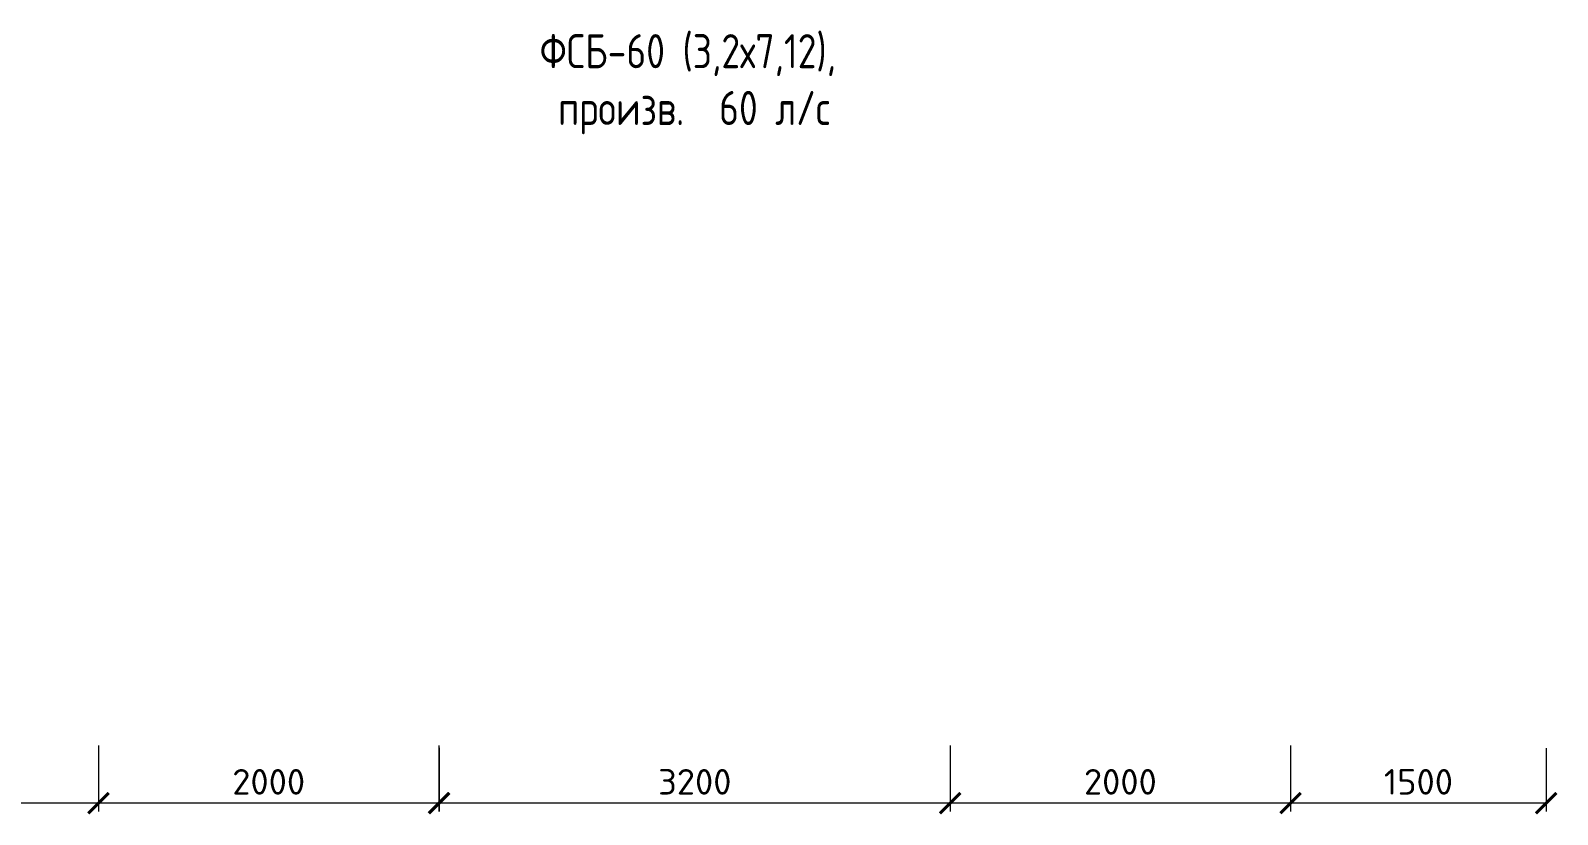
# Model space of a CAD drawing. Header units: millimetres. Extents: x 313506 to 417817, y -39276 to 9875.
# Drawn here: x 336869 to 345835, y -39276 to -34676 of the extents above; entities that cross this region are included whole.
import ezdxf

# ---------------------------------------------------------------- set-up
doc = ezdxf.new("R2010")
doc.units = ezdxf.units.MM
doc.styles.add('ARTEM Arial', font='simplex.shx')
doc.styles.add('ARTEM GOST', font='GOST_A.TTF')
doc.dimstyles.new('ARTEM', dxfattribs={"dimtxt": 70, "dimasz": 50, "dimexe": 35, "dimexo": 15, "dimgap": 10, "dimtad": 1, "dimdec": 0, "dimtxsty": 'ARTEM Arial', "dimcen": 2.5, "dimclrd": 7, "dimclre": 7, "dimclrt": 7, "dimadec": 0, "dimazin": 0, "dimtfac": 1, "dimtdec": 0, "dimtmove": 0, "dimatfit": 3, "dimfxl": 1, "dimlwd": 15, "dimlwe": 15, "dimarcsym": 0})

# ---------------------------------------------------------------- blocks, each defined once
blk = doc.blocks.new('_ArchTick')
at = {"color": 0, "linetype": 'ByBlock', "const_width": 0.15}
blk.add_lwpolyline([(-0.5, -0.5), (0.5, 0.5)], dxfattribs=at)
blk = doc.blocks.new('*D346')
at = {"color": 7, "lineweight": 15, "transparency": 16777216}
for p, q in [((329267.8, -38872), (329267.8, -39259.3)), ((337268.1, -38872), (337268.1, -39259.3)), ((337268.1, -39209.3), (329267.8, -39209.3))]:
    blk.add_line(p, q, dxfattribs=at)
at = {"layer": 'Defpoints', "color": 0, "lineweight": 20, "transparency": 16777216}
for p in [(329267.8, -38857), (337268.1, -38857), (329267.8, -39209.3)]:
    blk.add_point(p, dxfattribs=at)
at = {"color": 7, "lineweight": 15, "transparency": 16777216, "xscale": 120, "yscale": 120, "zscale": 120, "rotation": 180}
blk.add_blockref('_ArchTick', (329267.8, -39209.3), dxfattribs=at)
at = {"color": 7, "lineweight": 15, "transparency": 16777216, "xscale": 120, "yscale": 120, "zscale": 120}
blk.add_blockref('_ArchTick', (337268.1, -39209.3), dxfattribs=at)
at = {"color": 7, "lineweight": 20, "transparency": 16777216, "insert": (333268, -39084.3), "char_height": 150, "attachment_point": 5, "style": 'ARTEM Arial'}
blk.add_mtext('8000', dxfattribs=at)
blk = doc.blocks.new('*D349')
at = {"color": 7, "lineweight": 15, "transparency": 16777216}
for p, q in [((339269.1, -38884.2), (339269.1, -39259.3)), ((342269.1, -38872), (342269.1, -39259.3)), ((342269.1, -39209.3), (339269.1, -39209.3))]:
    blk.add_line(p, q, dxfattribs=at)
at = {"layer": 'Defpoints', "color": 0, "lineweight": 20, "transparency": 16777216}
for p in [(339269.1, -38869.2), (342269.1, -38857), (339269.1, -39209.3)]:
    blk.add_point(p, dxfattribs=at)
at = {"color": 7, "lineweight": 15, "transparency": 16777216, "xscale": 120, "yscale": 120, "zscale": 120, "rotation": 180}
blk.add_blockref('_ArchTick', (339269.1, -39209.3), dxfattribs=at)
at = {"color": 7, "lineweight": 15, "transparency": 16777216, "xscale": 120, "yscale": 120, "zscale": 120}
blk.add_blockref('_ArchTick', (342269.1, -39209.3), dxfattribs=at)
at = {"color": 7, "lineweight": 20, "transparency": 16777216, "insert": (340769.1, -39084.3), "char_height": 150, "attachment_point": 5, "style": 'ARTEM Arial'}
blk.add_mtext('3200', dxfattribs=at)
blk = doc.blocks.new('*D350')
at = {"color": 7, "lineweight": 15, "transparency": 16777216}
for p, q in [((342268.1, -38887), (342268.1, -39259.3)), ((344268.1, -38872), (344268.1, -39259.3)), ((344268.1, -39209.3), (342268.1, -39209.3))]:
    blk.add_line(p, q, dxfattribs=at)
at = {"layer": 'Defpoints', "color": 0, "lineweight": 20, "transparency": 16777216}
for p in [(342268.1, -38872), (344268.1, -38857), (342268.1, -39209.3)]:
    blk.add_point(p, dxfattribs=at)
at = {"color": 7, "lineweight": 15, "transparency": 16777216, "xscale": 120, "yscale": 120, "zscale": 120, "rotation": 180}
blk.add_blockref('_ArchTick', (342268.1, -39209.3), dxfattribs=at)
at = {"color": 7, "lineweight": 15, "transparency": 16777216, "xscale": 120, "yscale": 120, "zscale": 120}
blk.add_blockref('_ArchTick', (344268.1, -39209.3), dxfattribs=at)
at = {"color": 7, "lineweight": 20, "transparency": 16777216, "insert": (343268.1, -39084.3), "char_height": 150, "attachment_point": 5, "style": 'ARTEM Arial'}
blk.add_mtext('2000', dxfattribs=at)
blk = doc.blocks.new('*D351')
at = {"color": 7, "lineweight": 15, "transparency": 16777216}
for p, q in [((344268.1, -38902), (344268.1, -39259.3)), ((345768.4, -38887), (345768.4, -39259.3)), ((345768.4, -39209.3), (344268.1, -39209.3))]:
    blk.add_line(p, q, dxfattribs=at)
at = {"layer": 'Defpoints', "color": 0, "lineweight": 20, "transparency": 16777216}
for p in [(344268.1, -38887), (345768.4, -38872), (344268.1, -39209.3)]:
    blk.add_point(p, dxfattribs=at)
at = {"color": 7, "lineweight": 15, "transparency": 16777216, "xscale": 120, "yscale": 120, "zscale": 120, "rotation": 180}
blk.add_blockref('_ArchTick', (344268.1, -39209.3), dxfattribs=at)
at = {"color": 7, "lineweight": 15, "transparency": 16777216, "xscale": 120, "yscale": 120, "zscale": 120}
blk.add_blockref('_ArchTick', (345768.4, -39209.3), dxfattribs=at)
at = {"color": 7, "lineweight": 20, "transparency": 16777216, "insert": (345018.3, -39084.3), "char_height": 150, "attachment_point": 5, "style": 'ARTEM Arial'}
blk.add_mtext('1500', dxfattribs=at)
blk = doc.blocks.new('*D354')
at = {"color": 7, "lineweight": 15, "transparency": 16777216}
for p, q in [((337267.1, -38887), (337267.1, -39259.3)), ((339267.1, -38872), (339267.1, -39259.3)), ((339267.1, -39209.3), (337267.1, -39209.3))]:
    blk.add_line(p, q, dxfattribs=at)
at = {"layer": 'Defpoints', "color": 0, "lineweight": 20, "transparency": 16777216}
for p in [(337267.1, -38872), (339267.1, -38857), (337267.1, -39209.3)]:
    blk.add_point(p, dxfattribs=at)
at = {"color": 7, "lineweight": 15, "transparency": 16777216, "xscale": 120, "yscale": 120, "zscale": 120, "rotation": 180}
blk.add_blockref('_ArchTick', (337267.1, -39209.3), dxfattribs=at)
at = {"color": 7, "lineweight": 15, "transparency": 16777216, "xscale": 120, "yscale": 120, "zscale": 120}
blk.add_blockref('_ArchTick', (339267.1, -39209.3), dxfattribs=at)
at = {"color": 7, "lineweight": 20, "transparency": 16777216, "insert": (338267.1, -39084.3), "char_height": 150, "attachment_point": 5, "style": 'ARTEM Arial'}
blk.add_mtext('2000', dxfattribs=at)

msp = doc.modelspace()

# ---------------------------------------------------------------- texts
at = {"lineweight": 20, "insert": (339593.7, -34696.6), "char_height": 200, "width": 2330.966, "attachment_point": 1, "style": 'ARTEM GOST'}
msp.add_mtext('\\pi264.77;ФСБ-60 (3,2х7,12), \\P\\pi372.06;произв.  60 л/с', dxfattribs=at)

# ---------------------------------------------------------------- dimensions: what is measured, and where the dimension line sits
at = {"lineweight": 20}
for base, p1, p2, picture, middle in [((329267.8, -39209.3), (337268.1, -38857), (329267.8, -38857), '*D346', (333268, -39084.3)), ((337267.1, -39209.3), (339267.1, -38857), (337267.1, -38872), '*D354', (338267.1, -39084.3)), ((342268.1, -39209.3), (344268.1, -38857), (342268.1, -38872), '*D350', (343268.1, -39084.3)), ((344268.1, -39209.3), (345768.4, -38872), (344268.1, -38887), '*D351', (345018.3, -39084.3))]:
    dim = msp.add_linear_dim(base=base, p1=p1, p2=p2, angle=180, dimstyle='ARTEM', override={"dimtxt": 150, "dimasz": 120, "dimexe": 50, "dimgap": 50, "dimblk1": 'ArchTick', "dimblk2": 'ArchTick', "dimsah": 1}, dxfattribs=at)
    dim.commit()
    dim.dimension.update_dxf_attribs({"geometry": picture, "text_midpoint": middle})
dim = msp.add_linear_dim(base=(339269.1, -39209.3), p1=(342269.1, -38857), p2=(339269.1, -38869.2), angle=180, text='3200', dimstyle='ARTEM', override={"dimtxt": 150, "dimasz": 120, "dimexe": 50, "dimgap": 50, "dimblk1": 'ArchTick', "dimblk2": 'ArchTick', "dimsah": 1}, dxfattribs=at)
dim.commit()
dim.dimension.update_dxf_attribs({"geometry": '*D349', "text_midpoint": (340769.1, -39084.3)})

doc.saveas('drawing.dxf')
